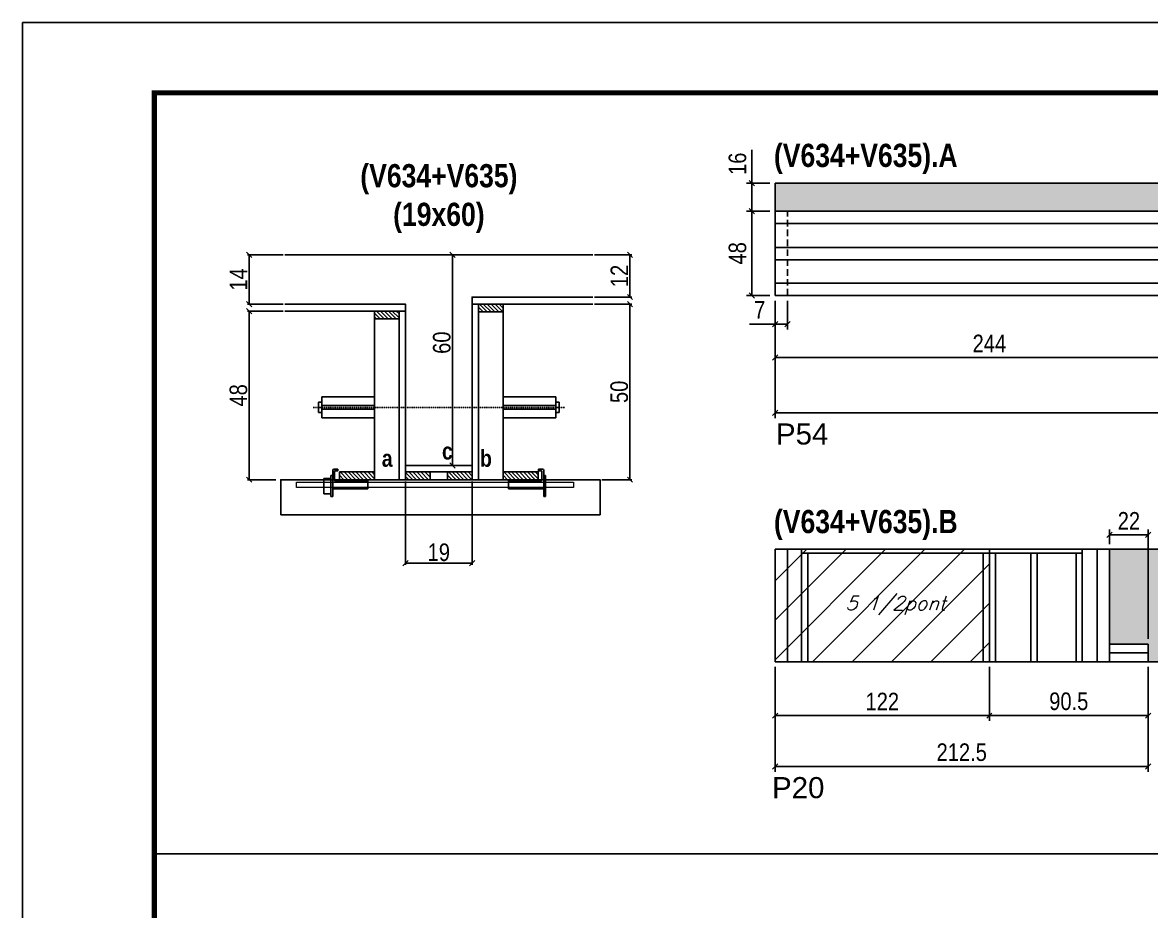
# Model space of a CAD drawing. Extents: x 3309 to 9590, y -2522 to 14608.
# Drawn here: x 4908 to 5551, y 8359 to 8865 of the extents above; entities that cross this region are included whole.
import ezdxf

# ---------------------------------------------------------------- set-up
doc = ezdxf.new("R2010")
doc.units = 0
doc.linetypes.add('DASHED', pattern=[0.75, 0.5, -0.25])
doc.linetypes.add('HIDDEN', pattern=[0.375, 0.25, -0.125])
for name, color, linetype in [('5', 5, 'Continuous'), ('barrote', 251, 'Continuous'), ('COTA', 241, 'Continuous'), ('detalhes', 4, 'Continuous'), ('NOMENCLATURA', 7, 'Continuous'), ('Painéis', 200, 'Continuous'), ('presilha', 1, 'Continuous'), ('SARR_2.2x10', 60, 'Continuous'), ('SARR_2.2x7', 40, 'Continuous'), ('SARR_3.5x7', 81, 'Continuous'), ('TENSOR', 3, 'Continuous'), ('texto', 7, 'Continuous')]:
    doc.layers.add(name, color=color, linetype=linetype)
for name, color, linetype, lineweight in [('CONCRETO', 251, 'Continuous', 25), ('Folhas', 255, 'Continuous', 9), ('Hachura', 251, 'Continuous', 9), ('SARRAFO DE PRESSAO', 251, 'DASHED', 9), ('SCO-___-LAJ', 2, 'Continuous', 0)]:
    doc.layers.add(name, color=color, linetype=linetype, lineweight=lineweight)
doc.layers.add('Laje_Perimetro', color=7, linetype='Continuous', plot=False)
doc.styles.add('COTA TECNICA', font='techl___.ttf', dxfattribs={"height": 10})
doc.styles.add('COTA TECNICA 2X', font='techl___.ttf', dxfattribs={"height": 10})
doc.styles.add('Romans', font='romans.shx')
doc.styles.get("Standard").update_dxf_attribs({"font": 'arial.ttf'})
doc.styles.add('TECNICA', font='techb___.ttf', dxfattribs={"height": 10})
doc.dimstyles.new('PAINEL', dxfattribs={"dimtxt": 10, "dimasz": 3, "dimexe": 3, "dimexo": 3, "dimgap": 3, "dimtad": 1, "dimdec": 1, "dimzin": 12, "dimdsep": 46, "dimtxsty": 'COTA TECNICA', "dimblk1": 'OBLIQUE', "dimblk2": 'OBLIQUE', "dimsah": 1, "dimcen": 0.9, "dimclrd": 4, "dimclre": 4, "dimclrt": 240, "dimadec": 1, "dimazin": 3, "dimtfac": 1, "dimtdec": 1, "dimtmove": 0, "dimatfit": 3, "dimfxl": 1, "dimtolj": 1, "dimtzin": 12, "dimarcsym": 0})
doc.dimstyles.new('SECAO', dxfattribs={"dimscale": 0.333333, "dimtxt": 5, "dimasz": 9, "dimexe": 3, "dimexo": 3, "dimgap": 3, "dimtad": 1, "dimdec": 1, "dimlfac": 0.5, "dimzin": 12, "dimdsep": 46, "dimtxsty": 'COTA TECNICA 2X', "dimblk1": 'OBLIQUE', "dimblk2": 'OBLIQUE', "dimsah": 1, "dimcen": 0.9, "dimclrd": 4, "dimclre": 4, "dimclrt": 240, "dimadec": 1, "dimazin": 3, "dimtfac": 1, "dimtdec": 1, "dimtmove": 0, "dimatfit": 3, "dimfxl": 1, "dimtolj": 1, "dimtzin": 12, "dimarcsym": 0})
pattern_1 = [(135, (38361.551, -114907.4508), (-1.122532015, -1.122532015), [])]

# ---------------------------------------------------------------- blocks, each defined once
blk = doc.blocks.new('9999999999')
at = {"layer": 'Folhas'}
blk.add_lwpolyline([(98138.98, 34190.21), (99623.98, 34190.21), (99623.98, 35240.21), (98138.98, 35240.21)], close=True, dxfattribs=at)
at = {"layer": 'Folhas', "color": 30, "const_width": 3}
blk.add_lwpolyline([(98213.98, 34230.21), (99583.98, 34230.21), (99583.98, 35200.21), (98213.98, 35200.21)], close=True, dxfattribs=at)
blk = doc.blocks.new('_Oblique')
at = {"color": 0, "linetype": 'ByBlock', "lineweight": -2}
blk.add_line((-0.5, -0.5), (0.5, 0.5), dxfattribs=at)
blk = doc.blocks.new('*D577')
at = {"layer": 'COTA', "color": 4, "lineweight": -2, "transparency": 16777216}
for p, q in [((5126.01, 8603.72), (5126.01, 8556.25)), ((5164.01, 8603.72), (5164.01, 8556.25)), ((5164.01, 8557.25), (5126.01, 8557.25))]:
    blk.add_line(p, q, dxfattribs=at)
at = {"layer": 'Defpoints', "color": 0, "transparency": 16777216}
for p in [(5126.01, 8604.72), (5164.01, 8604.72), (5126.01, 8557.25)]:
    blk.add_point(p, dxfattribs=at)
at = {"layer": 'COTA', "color": 4, "lineweight": -2, "transparency": 16777216, "xscale": 3, "yscale": 3, "zscale": 3, "rotation": 180}
blk.add_blockref('_Oblique', (5126.01, 8557.25), dxfattribs=at)
at = {"layer": 'COTA', "color": 4, "lineweight": -2, "transparency": 16777216, "xscale": 3, "yscale": 3, "zscale": 3}
blk.add_blockref('_Oblique', (5164.01, 8557.25), dxfattribs=at)
at = {"layer": 'COTA', "color": 240, "transparency": 16777216, "insert": (5145.01, 8563.33), "char_height": 10, "attachment_point": 5, "style": 'COTA TECNICA 2X'}
blk.add_mtext('\\A1;19', dxfattribs=at)
blk = doc.blocks.new('PRESILHA METÁLICA 1')
at = {"layer": 'presilha'}
for p, q in [((7.5, 10.64), (7.5, 19.86)), ((12, 21), (8.64, 21)), ((12, 19.5), (9.57, 19.5)), ((12, 21), (12, 19.5)), ((0, 13), (6, 13)), ((0, 13), (0, 0)), ((6, 15.5), (7.5, 15.5)), ((6, -2.5), (6, 15.5)), ((6, 13), (6, 0)), ((7.5, 15.5), (7.5, -2.5)), ((9, 11.57), (9, 18.93)), ((37.5, 11), (9.57, 11)), ((37.5, 11), (37.5, 4.1)), ((6, 0), (0, 0)), ((37.5, 4.1), (7.5, 4.1)), ((7.5, -2.5), (6, -2.5))]:
    blk.add_line(p, q, dxfattribs=at)
for centre, radius, start, end in [((8.64, 19.86), 1.14, 90, 180), ((9.57, 18.93), 0.57, 90, 180), ((9.57, 11.57), 0.57, 180, 270)]:
    blk.add_arc(centre, radius, start, end, dxfattribs=at)
blk = doc.blocks.new('PRESILHA METÁLICA 2')
at = {"layer": 'presilha'}
for p, q in [((-5.25, 23.5), (-5.25, 22)), ((-5.25, 23.5), (-1.89, 23.5)), ((-5.25, 22), (-2.82, 22)), ((-2.25, 14.07), (-2.25, 21.43)), ((-0.75, 14.64), (-0.75, 22.36)), ((-30.75, 13.5), (-30.75, 6.6)), ((-30.75, 13.5), (-2.82, 13.5)), ((0.75, 18), (-0.75, 18)), ((-0.75, 18), (-0.75, 0)), ((0.75, 0), (0.75, 18)), ((-30.75, 6.6), (-0.75, 6.6)), ((-0.75, 0), (0.75, 0))]:
    blk.add_line(p, q, dxfattribs=at)
for centre, radius, start, end in [((-2.82, 21.43), 0.57, 0, 90), ((-1.89, 22.36), 1.14, 0, 90), ((-2.82, 14.07), 0.57, 270, 0)]:
    blk.add_arc(centre, radius, start, end, dxfattribs=at)
blk = doc.blocks.new('*D578')
at = {"layer": 'COTA', "color": 4, "lineweight": -2, "transparency": 16777216}
for p, q in [((5056.31, 8700.72), (5035.97, 8700.72)), ((5036.97, 8700.72), (5036.97, 8604.72)), ((5052.2, 8604.72), (5035.97, 8604.72))]:
    blk.add_line(p, q, dxfattribs=at)
at = {"layer": 'Defpoints', "color": 0, "transparency": 16777216}
for p in [(5057.31, 8700.72), (5036.97, 8604.72), (5053.2, 8604.72)]:
    blk.add_point(p, dxfattribs=at)
at = {"layer": 'COTA', "color": 4, "lineweight": -2, "transparency": 16777216, "xscale": 3, "yscale": 3, "zscale": 3}
for p, rotation in [((5036.97, 8700.72), 90), ((5036.97, 8604.72), 270)]:
    blk.add_blockref('_Oblique', p, dxfattribs=dict(at, rotation=rotation))
at = {"layer": 'COTA', "color": 240, "transparency": 16777216, "insert": (5030.87, 8652.72), "char_height": 10, "attachment_point": 5, "rotation": 90, "style": 'COTA TECNICA 2X'}
blk.add_mtext('\\A1;48', dxfattribs=at)
blk = doc.blocks.new('*D579')
at = {"layer": 'COTA', "color": 4, "lineweight": -2, "transparency": 16777216}
for p, q in [((5233.71, 8704.72), (5254.93, 8704.72)), ((5253.93, 8704.72), (5253.93, 8604.72)), ((5237.83, 8604.72), (5254.93, 8604.72))]:
    blk.add_line(p, q, dxfattribs=at)
at = {"layer": 'Defpoints', "color": 0, "transparency": 16777216}
for p in [(5232.71, 8704.72), (5236.83, 8604.72), (5253.93, 8604.72)]:
    blk.add_point(p, dxfattribs=at)
at = {"layer": 'COTA', "color": 4, "lineweight": -2, "transparency": 16777216, "xscale": 3, "yscale": 3, "zscale": 3}
for p, rotation in [((5253.93, 8704.72), 90), ((5253.93, 8604.72), 270)]:
    blk.add_blockref('_Oblique', p, dxfattribs=dict(at, rotation=rotation))
at = {"layer": 'COTA', "color": 240, "transparency": 16777216, "insert": (5247.82, 8654.72), "char_height": 10, "attachment_point": 5, "rotation": 90, "style": 'COTA TECNICA 2X'}
blk.add_mtext('\\A1;50', dxfattribs=at)
blk = doc.blocks.new('*D580')
at = {"layer": 'COTA', "color": 4, "lineweight": -2, "transparency": 16777216}
for p, q in [((5163.01, 8732.72), (5151.84, 8732.72)), ((5152.84, 8612.72), (5152.84, 8732.72)), ((5163.01, 8612.72), (5151.84, 8612.72))]:
    blk.add_line(p, q, dxfattribs=at)
at = {"layer": 'Defpoints', "color": 0, "transparency": 16777216}
for p in [(5152.84, 8732.72), (5164.01, 8732.72), (5164.01, 8612.72)]:
    blk.add_point(p, dxfattribs=at)
at = {"layer": 'COTA', "color": 4, "lineweight": -2, "transparency": 16777216, "xscale": 3, "yscale": 3, "zscale": 3}
for p, rotation in [((5152.84, 8732.72), 90), ((5152.84, 8612.72), 270)]:
    blk.add_blockref('_Oblique', p, dxfattribs=dict(at, rotation=rotation))
at = {"layer": 'COTA', "color": 240, "transparency": 16777216, "insert": (5146.73, 8682.72), "char_height": 10, "attachment_point": 5, "rotation": 90, "style": 'COTA TECNICA 2X'}
blk.add_mtext('\\A1;60', dxfattribs=at)
blk = doc.blocks.new('*D581')
at = {"layer": 'COTA', "color": 4, "lineweight": -2, "transparency": 16777216}
for p, q in [((5233.71, 8732.72), (5254.93, 8732.72)), ((5253.93, 8708.72), (5253.93, 8732.72)), ((5233.71, 8708.72), (5254.93, 8708.72))]:
    blk.add_line(p, q, dxfattribs=at)
at = {"layer": 'Defpoints', "color": 0, "transparency": 16777216}
for p in [(5232.71, 8732.72), (5253.93, 8732.72), (5232.71, 8708.72)]:
    blk.add_point(p, dxfattribs=at)
at = {"layer": 'COTA', "color": 4, "lineweight": -2, "transparency": 16777216, "xscale": 3, "yscale": 3, "zscale": 3}
for p, rotation in [((5253.93, 8732.72), 90), ((5253.93, 8708.72), 270)]:
    blk.add_blockref('_Oblique', p, dxfattribs=dict(at, rotation=rotation))
at = {"layer": 'COTA', "color": 240, "transparency": 16777216, "insert": (5247.87, 8720.72), "char_height": 10, "attachment_point": 5, "rotation": 90, "style": 'COTA TECNICA 2X'}
blk.add_mtext('\\A1;12', dxfattribs=at)
blk = doc.blocks.new('*D582')
at = {"layer": 'COTA', "color": 4, "lineweight": -2, "transparency": 16777216}
for p, q in [((5056.31, 8732.72), (5035.97, 8732.72)), ((5036.97, 8704.72), (5036.97, 8732.72)), ((5056.31, 8704.72), (5035.97, 8704.72))]:
    blk.add_line(p, q, dxfattribs=at)
at = {"layer": 'Defpoints', "color": 0, "transparency": 16777216}
for p in [(5036.97, 8732.72), (5057.31, 8732.72), (5057.31, 8704.72)]:
    blk.add_point(p, dxfattribs=at)
at = {"layer": 'COTA', "color": 4, "lineweight": -2, "transparency": 16777216, "xscale": 3, "yscale": 3, "zscale": 3}
for p, rotation in [((5036.97, 8732.72), 90), ((5036.97, 8704.72), 270)]:
    blk.add_blockref('_Oblique', p, dxfattribs=dict(at, rotation=rotation))
at = {"layer": 'COTA', "color": 240, "transparency": 16777216, "insert": (5030.89, 8718.72), "char_height": 10, "attachment_point": 5, "rotation": 90, "style": 'COTA TECNICA 2X'}
blk.add_mtext('\\A1;14', dxfattribs=at)
blk = doc.blocks.new('*D583')
at = {"layer": 'COTA', "color": 4, "linetype": 'ByBlock', "lineweight": -2, "transparency": 16777216}
for p, q in [((5336.67, 8706.59), (5336.67, 8671.22)), ((5580.67, 8706.59), (5580.67, 8671.22)), ((5580.67, 8674.22), (5336.67, 8674.22))]:
    blk.add_line(p, q, dxfattribs=at)
at = {"layer": 'Defpoints', "color": 0, "linetype": 'ByBlock', "transparency": 16777216}
for p in [(5336.67, 8709.59), (5580.67, 8709.59), (5336.67, 8674.22)]:
    blk.add_point(p, dxfattribs=at)
at = {"layer": 'COTA', "color": 4, "linetype": 'ByBlock', "lineweight": -2, "transparency": 16777216, "xscale": 3, "yscale": 3, "zscale": 3, "rotation": 180}
blk.add_blockref('_Oblique', (5336.67, 8674.22), dxfattribs=at)
at = {"layer": 'COTA', "color": 4, "linetype": 'ByBlock', "lineweight": -2, "transparency": 16777216, "xscale": 3, "yscale": 3, "zscale": 3}
blk.add_blockref('_Oblique', (5580.67, 8674.22), dxfattribs=at)
at = {"layer": 'COTA', "color": 240, "linetype": 'ByBlock', "transparency": 16777216, "insert": (5458.67, 8682.29), "char_height": 10, "attachment_point": 5, "style": 'COTA TECNICA'}
blk.add_mtext('\\A1;244', dxfattribs=at)
blk = doc.blocks.new('*D585')
at = {"layer": 'COTA', "color": 4, "linetype": 'ByBlock', "lineweight": -2, "transparency": 16777216}
for p, q in [((5336.67, 8706.59), (5336.67, 8639.74)), ((6018.17, 8706.59), (6018.17, 8639.74)), ((6018.17, 8642.74), (5336.67, 8642.74))]:
    blk.add_line(p, q, dxfattribs=at)
at = {"layer": 'Defpoints', "color": 0, "linetype": 'ByBlock', "transparency": 16777216}
for p in [(5336.67, 8709.59), (6018.17, 8709.59), (5336.67, 8642.74)]:
    blk.add_point(p, dxfattribs=at)
at = {"layer": 'COTA', "color": 4, "linetype": 'ByBlock', "lineweight": -2, "transparency": 16777216, "xscale": 3, "yscale": 3, "zscale": 3, "rotation": 180}
blk.add_blockref('_Oblique', (5336.67, 8642.74), dxfattribs=at)
at = {"layer": 'COTA', "color": 4, "linetype": 'ByBlock', "lineweight": -2, "transparency": 16777216, "xscale": 3, "yscale": 3, "zscale": 3}
blk.add_blockref('_Oblique', (6018.17, 8642.74), dxfattribs=at)
at = {"layer": 'COTA', "color": 240, "linetype": 'ByBlock', "transparency": 16777216, "insert": (5677.42, 8650.88), "char_height": 10, "attachment_point": 5, "style": 'COTA TECNICA'}
blk.add_mtext('\\A1;681.5', dxfattribs=at)
blk = doc.blocks.new('*D587')
at = {"layer": 'COTA', "color": 4, "lineweight": -2, "transparency": 16777216}
for p, q in [((5336.67, 8706.59), (5336.67, 8690.32)), ((5343.67, 8706.59), (5343.67, 8690.32)), ((5336.67, 8693.32), (5321.94, 8693.32)), ((5343.67, 8693.32), (5336.67, 8693.32))]:
    blk.add_line(p, q, dxfattribs=at)
at = {"layer": 'Defpoints', "color": 0, "transparency": 16777216}
for p in [(5336.67, 8709.59, 0), (5343.67, 8709.59, 0), (5336.67, 8693.32)]:
    blk.add_point(p, dxfattribs=at)
at = {"layer": 'COTA', "color": 4, "lineweight": -2, "transparency": 16777216, "xscale": 3, "yscale": 3, "zscale": 3, "rotation": 180}
blk.add_blockref('_Oblique', (5336.67, 8693.32), dxfattribs=at)
at = {"layer": 'COTA', "color": 4, "lineweight": -2, "transparency": 16777216, "xscale": 3, "yscale": 3, "zscale": 3}
blk.add_blockref('_Oblique', (5343.67, 8693.32), dxfattribs=at)
at = {"layer": 'COTA', "color": 240, "transparency": 16777216, "insert": (5327.8, 8701.4), "char_height": 10, "attachment_point": 5, "style": 'COTA TECNICA'}
blk.add_mtext('\\A1;7', dxfattribs=at)
blk = doc.blocks.new('*D592')
at = {"layer": 'COTA', "color": 4, "lineweight": -2, "transparency": 16777216}
for p, q in [((5333.67, 8757.59), (5320.31, 8757.59)), ((5323.31, 8757.59), (5323.31, 8709.59)), ((5333.67, 8709.59), (5320.31, 8709.59))]:
    blk.add_line(p, q, dxfattribs=at)
at = {"layer": 'Defpoints', "color": 0, "transparency": 16777216}
for p in [(5336.67, 8757.59, 0), (5323.31, 8709.59), (5336.67, 8709.59, 0)]:
    blk.add_point(p, dxfattribs=at)
at = {"layer": 'COTA', "color": 4, "lineweight": -2, "transparency": 16777216, "xscale": 3, "yscale": 3, "zscale": 3}
for p, rotation in [((5323.31, 8757.59), 90), ((5323.31, 8709.59), 270)]:
    blk.add_blockref('_Oblique', p, dxfattribs=dict(at, rotation=rotation))
at = {"layer": 'COTA', "color": 240, "transparency": 16777216, "insert": (5315.22, 8733.59), "char_height": 10, "attachment_point": 5, "rotation": 90, "style": 'COTA TECNICA'}
blk.add_mtext('\\A1;48', dxfattribs=at)
blk = doc.blocks.new('*D593')
at = {"layer": 'COTA', "color": 4, "lineweight": -2, "transparency": 16777216}
for p, q in [((5323.31, 8773.59), (5323.31, 8792.61)), ((5333.67, 8773.59), (5320.31, 8773.59)), ((5323.31, 8757.59), (5323.31, 8773.59)), ((5333.67, 8757.59), (5320.31, 8757.59))]:
    blk.add_line(p, q, dxfattribs=at)
at = {"layer": 'Defpoints', "color": 0, "transparency": 16777216}
for p in [(5323.31, 8773.59), (5336.67, 8773.59, 0), (5336.67, 8757.59, 0)]:
    blk.add_point(p, dxfattribs=at)
at = {"layer": 'COTA', "color": 4, "lineweight": -2, "transparency": 16777216, "xscale": 3, "yscale": 3, "zscale": 3}
for p, rotation in [((5323.31, 8773.59), 90), ((5323.31, 8757.59), 270)]:
    blk.add_blockref('_Oblique', p, dxfattribs=dict(at, rotation=rotation))
at = {"layer": 'COTA', "color": 240, "transparency": 16777216, "insert": (5315.21, 8784.6), "char_height": 10, "attachment_point": 5, "rotation": 90, "style": 'COTA TECNICA'}
blk.add_mtext('\\A1;16', dxfattribs=at)
blk = doc.blocks.new('*D594')
at = {"layer": 'COTA', "color": 4, "linetype": 'ByBlock', "lineweight": -2, "transparency": 16777216}
for p, q in [((5458.67, 8498.08), (5458.67, 8467.35)), ((5549.17, 8498.08), (5549.17, 8467.35)), ((5549.17, 8470.35), (5458.67, 8470.35))]:
    blk.add_line(p, q, dxfattribs=at)
at = {"layer": 'Defpoints', "color": 0, "linetype": 'ByBlock', "transparency": 16777216}
for p in [(5458.67, 8501.08), (5549.17, 8501.08), (5458.67, 8470.35)]:
    blk.add_point(p, dxfattribs=at)
at = {"layer": 'COTA', "color": 4, "linetype": 'ByBlock', "lineweight": -2, "transparency": 16777216, "xscale": 3, "yscale": 3, "zscale": 3, "rotation": 180}
blk.add_blockref('_Oblique', (5458.67, 8470.35), dxfattribs=at)
at = {"layer": 'COTA', "color": 4, "linetype": 'ByBlock', "lineweight": -2, "transparency": 16777216, "xscale": 3, "yscale": 3, "zscale": 3}
blk.add_blockref('_Oblique', (5549.17, 8470.35), dxfattribs=at)
at = {"layer": 'COTA', "color": 240, "linetype": 'ByBlock', "transparency": 16777216, "insert": (5503.92, 8478.48), "char_height": 10, "attachment_point": 5, "style": 'COTA TECNICA'}
blk.add_mtext('\\A1;90.5', dxfattribs=at)
blk = doc.blocks.new('*D595')
at = {"layer": 'COTA', "color": 4, "linetype": 'ByBlock', "lineweight": -2, "transparency": 16777216}
for p, q in [((5336.67, 8498.08), (5336.67, 8467.35)), ((5458.67, 8498.08), (5458.67, 8467.35)), ((5458.67, 8470.35), (5336.67, 8470.35))]:
    blk.add_line(p, q, dxfattribs=at)
at = {"layer": 'Defpoints', "color": 0, "linetype": 'ByBlock', "transparency": 16777216}
for p in [(5336.67, 8501.08), (5458.67, 8501.08), (5336.67, 8470.35)]:
    blk.add_point(p, dxfattribs=at)
at = {"layer": 'COTA', "color": 4, "linetype": 'ByBlock', "lineweight": -2, "transparency": 16777216, "xscale": 3, "yscale": 3, "zscale": 3, "rotation": 180}
blk.add_blockref('_Oblique', (5336.67, 8470.35), dxfattribs=at)
at = {"layer": 'COTA', "color": 4, "linetype": 'ByBlock', "lineweight": -2, "transparency": 16777216, "xscale": 3, "yscale": 3, "zscale": 3}
blk.add_blockref('_Oblique', (5458.67, 8470.35), dxfattribs=at)
at = {"layer": 'COTA', "color": 240, "linetype": 'ByBlock', "transparency": 16777216, "insert": (5397.67, 8478.4), "char_height": 10, "attachment_point": 5, "style": 'COTA TECNICA'}
blk.add_mtext('\\A1;122', dxfattribs=at)
blk = doc.blocks.new('*D596')
at = {"layer": 'COTA', "color": 4, "linetype": 'ByBlock', "lineweight": -2, "transparency": 16777216}
for p, q in [((5336.67, 8498.08), (5336.67, 8438.38)), ((5549.17, 8498.08), (5549.17, 8438.38)), ((5549.17, 8441.38), (5336.67, 8441.38))]:
    blk.add_line(p, q, dxfattribs=at)
at = {"layer": 'Defpoints', "color": 0, "linetype": 'ByBlock', "transparency": 16777216}
for p in [(5336.67, 8501.08), (5549.17, 8501.08), (5336.67, 8441.38)]:
    blk.add_point(p, dxfattribs=at)
at = {"layer": 'COTA', "color": 4, "linetype": 'ByBlock', "lineweight": -2, "transparency": 16777216, "xscale": 3, "yscale": 3, "zscale": 3, "rotation": 180}
blk.add_blockref('_Oblique', (5336.67, 8441.38), dxfattribs=at)
at = {"layer": 'COTA', "color": 4, "linetype": 'ByBlock', "lineweight": -2, "transparency": 16777216, "xscale": 3, "yscale": 3, "zscale": 3}
blk.add_blockref('_Oblique', (5549.17, 8441.38), dxfattribs=at)
at = {"layer": 'COTA', "color": 240, "linetype": 'ByBlock', "transparency": 16777216, "insert": (5442.92, 8449.49), "char_height": 10, "attachment_point": 5, "style": 'COTA TECNICA'}
blk.add_mtext('\\A1;212.5', dxfattribs=at)
blk = doc.blocks.new('*D1303')
at = {"layer": 'COTA', "color": 4, "lineweight": -2, "transparency": 16777216}
for p, q in [((5527.17, 8568.08), (5527.17, 8576.29)), ((5549.17, 8573.29), (5527.17, 8573.29)), ((5549.17, 8514.08), (5549.17, 8576.29))]:
    blk.add_line(p, q, dxfattribs=at)
at = {"layer": 'Defpoints', "color": 0, "transparency": 16777216}
for p in [(5527.17, 8573.29), (5527.17, 8565.08, 0), (5549.17, 8511.08, 0)]:
    blk.add_point(p, dxfattribs=at)
at = {"layer": 'COTA', "color": 4, "lineweight": -2, "transparency": 16777216, "xscale": 3, "yscale": 3, "zscale": 3, "rotation": 180}
blk.add_blockref('_Oblique', (5527.17, 8573.29), dxfattribs=at)
at = {"layer": 'COTA', "color": 4, "lineweight": -2, "transparency": 16777216, "xscale": 3, "yscale": 3, "zscale": 3}
blk.add_blockref('_Oblique', (5549.17, 8573.29), dxfattribs=at)
at = {"layer": 'COTA', "color": 240, "transparency": 16777216, "insert": (5538.17, 8581.29), "char_height": 10, "attachment_point": 5, "style": 'COTA TECNICA'}
blk.add_mtext('\\A1;22', dxfattribs=at)

msp = doc.modelspace()

# ---------------------------------------------------------------- hatches: boundary and pattern name
at = {"layer": 'COTA'}
h = msp.add_hatch(dxfattribs=at)
h.set_pattern_fill('AR-CONC', color=256, scale=0.03)
h.paths.add_polyline_path([(6048.17, 8773.59), (5336.67, 8773.59), (5336.67, 8757.59), (6018.17, 8757.59), (6018.17, 8709.59), (6048.17, 8709.59)])
h = msp.add_hatch(dxfattribs=at)
h.set_pattern_fill('AR-CONC', color=256, scale=0.03)
h.paths.add_polyline_path([(5579.17, 8551.08), (5942.17, 8551.08), (5942.17, 8565.08), (5527.17, 8565.08), (5527.17, 8511.08), (5549.17, 8511.08), (5549.17, 8501.08), (5579.17, 8501.08)])
at = {"layer": 'Hachura', "linetype": 'ByBlock'}
h = msp.add_hatch(dxfattribs=at)
h.set_pattern_fill('ANSI31', color=256, scale=5)
h.paths.add_polyline_path([(5458.67, 8501.08), (5458.67, 8565.08), (5336.67, 8565.08), (5336.67, 8501.08)])
at = {"layer": 'SARR_2.2x10'}
h = msp.add_hatch(dxfattribs=at)
h.set_pattern_fill('ANSI31', color=256, scale=0.5, angle=90)
h.set_pattern_definition([(135, (38281.951, -114907.4508), (-1.122532015, -1.122532015), [])])
h.paths.add_polyline_path([(5088.41, 8609.12), (5088.41, 8604.72), (5108.41, 8604.72), (5108.41, 8609.12)])
h = msp.add_hatch(dxfattribs=at)
h.set_pattern_fill('ANSI31', color=256, scale=0.5, angle=90)
h.set_pattern_definition([(135, (38375.151, -114907.4508), (-1.122532015, -1.122532015), [])])
h.paths.add_polyline_path([(5181.61, 8609.12), (5181.61, 8604.72), (5201.61, 8604.72), (5201.61, 8609.12)])
at = {"layer": 'SARR_2.2x7'}
h = msp.add_hatch(dxfattribs=at)
h.set_pattern_fill('ANSI31', color=256, scale=0.5, angle=90)
h.set_pattern_definition([(135, (38275.951, -114811.8508), (-1.122532015, -1.122532015), [])])
h.paths.add_polyline_path([(5167.61, 8704.72), (5167.61, 8700.32), (5181.61, 8700.32), (5181.61, 8704.72)])
h = msp.add_hatch(dxfattribs=at)
h.set_pattern_fill('ANSI31', color=256, scale=0.5, angle=90)
h.set_pattern_definition([(135, (38295.951, -114815.8508), (-1.122532015, -1.122532015), [])])
h.paths.add_polyline_path([(5122.41, 8700.72), (5122.41, 8696.32), (5108.41, 8696.32), (5108.41, 8700.72)])
h = msp.add_hatch(dxfattribs=at)
h.set_pattern_fill('ANSI31', color=256, scale=0.5, angle=90)
h.set_pattern_definition(pattern_1)
h.paths.add_polyline_path([(5140.01, 8604.72), (5140.01, 8609.12), (5126.01, 8609.12), (5126.01, 8604.72)])
h = msp.add_hatch(dxfattribs=at)
h.set_pattern_fill('ANSI31', color=256, scale=0.5, angle=90)
h.set_pattern_definition(pattern_1)
h.paths.add_polyline_path([(5150.01, 8609.12), (5150.01, 8604.72), (5164.01, 8604.72), (5164.01, 8609.12)])

# ---------------------------------------------------------------- linework, layer by layer
at = {"ltscale": 3}
for p, q in [((5078.41, 8651.89), (5078.41, 8639.89)), ((5078.41, 8651.89), (5108.41, 8651.89)), ((5211.61, 8651.89), (5181.61, 8651.89)), ((5211.61, 8651.89), (5211.61, 8639.89)), ((5076.41, 8648.89), (5076.41, 8642.89)), ((5078.41, 8648.89), (5076.41, 8648.89)), ((5108.41, 8646.89), (5078.41, 8646.89)), ((5108.41, 8644.89), (5078.41, 8644.89)), ((5181.61, 8646.89), (5211.61, 8646.89)), ((5181.61, 8644.89), (5211.61, 8644.89)), ((5213.61, 8648.89), (5211.61, 8648.89)), ((5213.61, 8648.89), (5213.61, 8642.89)), ((5078.41, 8642.89), (5076.41, 8642.89)), ((5078.41, 8639.89), (5108.41, 8639.89)), ((5211.61, 8639.89), (5181.61, 8639.89)), ((5211.61, 8642.89), (5213.61, 8642.89))]:
    msp.add_line(p, q, dxfattribs=at)
at = {"layer": 'barrote'}
msp.add_lwpolyline([(5054.96, 8584.72), (5236.87, 8584.72), (5236.87, 8604.72), (5054.96, 8604.72)], close=True, dxfattribs=at)
at = {"layer": 'CONCRETO', "linetype": 'Continuous'}
msp.add_line((5232.71, 8732.72), (5057.31, 8732.72), dxfattribs=at)
at = {"layer": 'COTA'}
for p, q in [((5336.67, 8757.59, 0), (5336.67, 8773.59, 0)), ((5336.67, 8773.59, 0), (6048.17, 8773.59, 0)), ((5527.17, 8565.08, 0), (5942.17, 8565.08, 0)), ((5527.17, 8511.08, 0), (5527.17, 8501.08, 0)), ((5549.17, 8501.08, 0), (5579.17, 8501.08, 0)), ((4982.87, 8391.73), (6352.87, 8391.73))]:
    msp.add_line(p, q, dxfattribs=at)
at = {"layer": 'detalhes', "color": 250}
msp.add_line((5054.96, 8584.72), (5054.96, 8604.72), dxfattribs=at)
at = {"layer": 'Laje_Perimetro'}
msp.add_lwpolyline([(6392.87, 8864.98), (4907.87, 8864.98), (4907.87, 7814.98), (6392.87, 7814.98)], close=True, dxfattribs=at)
at = {"layer": 'Painéis', "linetype": 'ByBlock'}
for p, q in [((6018.17, 8757.59, 0), (5336.67, 8757.59, 0)), ((5336.67, 8709.59, 0), (5336.67, 8757.59, 0)), ((6018.17, 8709.59, 0), (5336.67, 8709.59, 0)), ((5527.17, 8565.08, 0), (5336.67, 8565.08, 0)), ((5336.67, 8501.08, 0), (5336.67, 8565.08, 0)), ((5458.67, 8501.08, 0), (5458.67, 8565.08, 0)), ((5527.17, 8511.08, 0), (5527.17, 8565.08, 0)), ((5549.17, 8511.08, 0), (5527.17, 8511.08, 0)), ((5549.17, 8501.08, 0), (5549.17, 8511.08, 0)), ((5549.17, 8501.08, 0), (5336.67, 8501.08, 0))]:
    msp.add_line(p, q, dxfattribs=at)
at = {"layer": 'Painéis', "linetype": 'Continuous', "elevation": 0}
for points in [[(5232.71, 8704.72), (5164.01, 8704.72), (5164.01, 8708.72), (5232.71, 8708.72)], [(5057.31, 8700.72), (5126.01, 8700.72), (5126.01, 8704.72), (5057.31, 8704.72)]]:
    msp.add_lwpolyline(points, dxfattribs=at)
at = {"layer": 'Painéis', "linetype": 'Continuous'}
for points in [[(5167.61, 8604.72), (5167.61, 8704.72), (5164.01, 8704.72), (5164.01, 8604.72)], [(5122.41, 8604.72), (5122.41, 8700.72), (5126.01, 8700.72), (5126.01, 8604.72)], [(5164.01, 8612.72), (5126.01, 8612.72), (5126.01, 8609.12), (5164.01, 8609.12)]]:
    msp.add_lwpolyline(points, close=True, dxfattribs=at)
at = {"layer": 'SARR_2.2x10'}
for points in [[(5088.41, 8609.12), (5108.41, 8609.12), (5108.41, 8604.72), (5088.41, 8604.72)], [(5181.61, 8609.12), (5201.61, 8609.12), (5201.61, 8604.72), (5181.61, 8604.72)]]:
    msp.add_lwpolyline(points, close=True, dxfattribs=at)
at = {"layer": 'SARR_2.2x7', "linetype": 'HIDDEN', "ltscale": 15}
msp.add_line((5343.67, 8709.59, 0), (5343.67, 8757.59, 0), dxfattribs=at)
at = {"layer": 'SARR_2.2x7', "linetype": 'Continuous'}
for p, q in [((5580.67, 8750.59, 0), (5336.67, 8750.59, 0)), ((5580.67, 8736.92, 0), (5336.67, 8736.92, 0)), ((5580.67, 8729.92, 0), (5336.67, 8729.92, 0)), ((5580.67, 8716.59, 0), (5336.67, 8716.59, 0)), ((5343.67, 8501.08, 0), (5343.67, 8565.08, 0)), ((5458.67, 8562.88, 0), (5351.67, 8562.88, 0)), ((5511.6, 8562.88, 0), (5458.67, 8562.88, 0)), ((5520.17, 8501.08, 0), (5520.17, 8565.08, 0)), ((5527.17, 8506.08, 0), (5549.17, 8506.08, 0))]:
    msp.add_line(p, q, dxfattribs=at)
at = {"layer": 'SARR_2.2x7', "elevation": 0}
for points in [[(5181.61, 8704.72), (5167.61, 8704.72), (5167.61, 8700.32), (5181.61, 8700.32)], [(5108.41, 8700.72), (5122.41, 8700.72), (5122.41, 8696.32), (5108.41, 8696.32)]]:
    msp.add_lwpolyline(points, close=True, dxfattribs=at)
at = {"layer": 'SARR_2.2x7'}
for points in [[(5126.01, 8609.12), (5140.01, 8609.12), (5140.01, 8604.72), (5126.01, 8604.72)], [(5164.01, 8609.12), (5150.01, 8609.12), (5150.01, 8604.72), (5164.01, 8604.72)]]:
    msp.add_lwpolyline(points, close=True, dxfattribs=at)
at = {"layer": 'SARR_3.5x7'}
for p, q in [((5351.67, 8565.08, 0), (5351.67, 8501.08, 0)), ((5355.17, 8562.88, 0), (5355.17, 8501.08, 0)), ((5455.17, 8562.88, 0), (5455.17, 8501.08, 0)), ((5458.67, 8562.88, 0), (5458.67, 8501.08, 0)), ((5462.17, 8562.88, 0), (5462.17, 8501.08, 0)), ((5482.34, 8562.88, 0), (5482.34, 8501.08, 0)), ((5485.84, 8562.88, 0), (5485.84, 8501.08, 0)), ((5508.1, 8562.88, 0), (5508.1, 8501.08, 0)), ((5511.6, 8565.08, 0), (5511.6, 8501.08, 0))]:
    msp.add_line(p, q, dxfattribs=at)
for points in [[(5122.41, 8696.32), (5108.41, 8696.32), (5108.41, 8604.72), (5122.41, 8604.72)], [(5167.61, 8700.32), (5181.61, 8700.32), (5181.61, 8604.72), (5167.61, 8604.72)]]:
    msp.add_lwpolyline(points, close=True, dxfattribs=at)
at = {"layer": 'SCO-___-LAJ', "color": 1}
msp.add_lwpolyline([(5063.96, 8603.39), (5221.79, 8603.39), (5221.79, 8600.19), (5063.96, 8600.19)], close=True, dxfattribs=at)
at = {"layer": 'TENSOR', "linetype": 'HIDDEN', "ltscale": 0.5}
msp.add_line((5073.41, 8645.89), (5216.92, 8645.89), dxfattribs=at)

# ---------------------------------------------------------------- block references
at = {"layer": 'presilha', "xscale": 0.6666666666666666, "yscale": 0.6666666666666666, "zscale": 0.6666666666666666}
for name, p in [('PRESILHA METÁLICA 1', (5079.54, 8596.75)), ('PRESILHA METÁLICA 2', (5205.29, 8595.09))]:
    msp.add_blockref(name, p, dxfattribs=at)
at = {"layer": 'SARRAFO DE PRESSAO', "color": 6, "linetype": 'ByBlock'}
msp.add_blockref('9999999999', (-93231.11, -26375.22), dxfattribs=at)

# ---------------------------------------------------------------- texts
at = {"layer": '5', "linetype": 'Continuous'}
for s, p in [('P54', (5337.11, 8624.73, 0)), ('P20', (5334.87, 8423.37, 0))]:
    msp.add_text(s, height=12, rotation=0.00004, dxfattribs=at).set_placement(p)
at = {"layer": 'detalhes', "style": 'TECNICA'}
for s, p in [('a', (5112.54, 8612.08)), ('c', (5146.83, 8616.19)), ('b', (5168.51, 8612.07))]:
    msp.add_text(s, height=9.6, dxfattribs=at).set_placement(p)
at = {"layer": 'NOMENCLATURA', "style": 'TECNICA'}
for s, p in [('(V634+V635).A', (5335.95, 8782.78, 0)), ('(V634+V635).B', (5335.95, 8574.27, 0))]:
    msp.add_text(s, height=13.2, dxfattribs=at).set_placement(p)
at = {"layer": 'NOMENCLATURA', "insert": (5145.05, 8784.41), "char_height": 13.2, "attachment_point": 2, "style": 'TECNICA'}
msp.add_mtext_dynamic_manual_height_columns('(V634+V635)\\P(19x60)', width=300.2766, gutter_width=1, heights=[0], dxfattribs=at)
at = {"layer": 'texto', "color": 2, "insert": (5405.17, 8533.08, 0), "char_height": 8, "attachment_point": 5, "style": 'Romans'}
msp.add_mtext('{\\Q19;\\C256;5 1/2pont}', dxfattribs=at)

# ---------------------------------------------------------------- dimensions: what is measured, and where the dimension line sits
at = {"layer": 'COTA'}
for base, p1, p2, dimstyle, picture, middle in [((5323.31, 8773.59), (5336.67, 8757.59, 0), (5336.67, 8773.59, 0), 'PAINEL', '*D593', (5315.21, 8784.6)), ((5323.31, 8709.59), (5336.67, 8757.59, 0), (5336.67, 8709.59, 0), 'PAINEL', '*D592', (5315.22, 8733.59)), ((5036.97, 8732.72), (5057.31, 8704.72), (5057.31, 8732.72), 'SECAO', '*D582', (5030.89, 8718.72)), ((5253.93, 8732.72), (5232.71, 8708.72), (5232.71, 8732.72), 'SECAO', '*D581', (5247.87, 8720.72)), ((5036.97, 8604.72, 0), (5057.31, 8700.72), (5053.2, 8604.72, 0), 'SECAO', '*D578', (5030.87, 8652.72, 0)), ((5253.93, 8604.72, 0), (5232.71, 8704.72), (5236.83, 8604.72, 0), 'SECAO', '*D579', (5247.82, 8654.72, 0))]:
    dim = msp.add_linear_dim(base=base, p1=p1, p2=p2, angle=90, dimstyle=dimstyle, dxfattribs=at)
    dim.commit()
    dim.dimension.update_dxf_attribs({"geometry": picture, "text_midpoint": middle})
for base, p1, p2, angle, picture, middle in [((5152.84, 8732.72), (5164.01, 8612.72), (5164.01, 8732.72), 90, '*D580', (5152.84, 8682.72)), ((5126.01, 8557.25), (5164.01, 8604.72), (5126.01, 8604.72), 180, '*D577', (5145.01, 8557.25))]:
    dim = msp.add_linear_dim(base=base, p1=p1, p2=p2, angle=angle, dimstyle='SECAO', dxfattribs=at)
    dim.commit()
    dim.dimension.update_dxf_attribs({"geometry": picture, "text_midpoint": middle, "dimtype": 160})
for base, p1, p2, picture, middle in [((5336.67, 8693.32), (5343.67, 8709.59, 0), (5336.67, 8709.59, 0), '*D587', (5327.8, 8701.4)), ((5527.17, 8573.29), (5549.17, 8511.08, 0), (5527.17, 8565.08, 0), '*D1303', (5538.17, 8581.29))]:
    dim = msp.add_linear_dim(base=base, p1=p1, p2=p2, dimstyle='PAINEL', dxfattribs=at)
    dim.commit()
    dim.dimension.update_dxf_attribs({"geometry": picture, "text_midpoint": middle})
at = {"layer": 'COTA', "linetype": 'ByBlock'}
for base, p1, p2, picture, middle in [((5336.67, 8674.22, 0), (5580.67, 8709.59, 0), (5336.67, 8709.59, 0), '*D583', (5458.67, 8682.29, 0)), ((5336.67, 8470.35, 0), (5458.67, 8501.08, 0), (5336.67, 8501.08, 0), '*D595', (5397.67, 8478.4, 0))]:
    dim = msp.add_linear_dim(base=base, p1=p1, p2=p2, angle=180, dimstyle='PAINEL', override={"dimtmove": 1}, dxfattribs=at)
    dim.commit()
    dim.dimension.update_dxf_attribs({"geometry": picture, "text_midpoint": middle})
for base, p1, p2, picture, middle in [((5336.67, 8642.74, 0), (6018.17, 8709.59, 0), (5336.67, 8709.59, 0), '*D585', (5677.42, 8650.88, 0)), ((5336.67, 8441.38, 0), (5549.17, 8501.08, 0), (5336.67, 8501.08, 0), '*D596', (5442.92, 8449.49, 0)), ((5458.67, 8470.35, 0), (5549.17, 8501.08, 0), (5458.67, 8501.08, 0), '*D594', (5503.92, 8478.48, 0))]:
    dim = msp.add_linear_dim(base=base, p1=p1, p2=p2, angle=180, dimstyle='PAINEL', dxfattribs=at)
    dim.commit()
    dim.dimension.update_dxf_attribs({"geometry": picture, "text_midpoint": middle})

doc.saveas('drawing.dxf')
